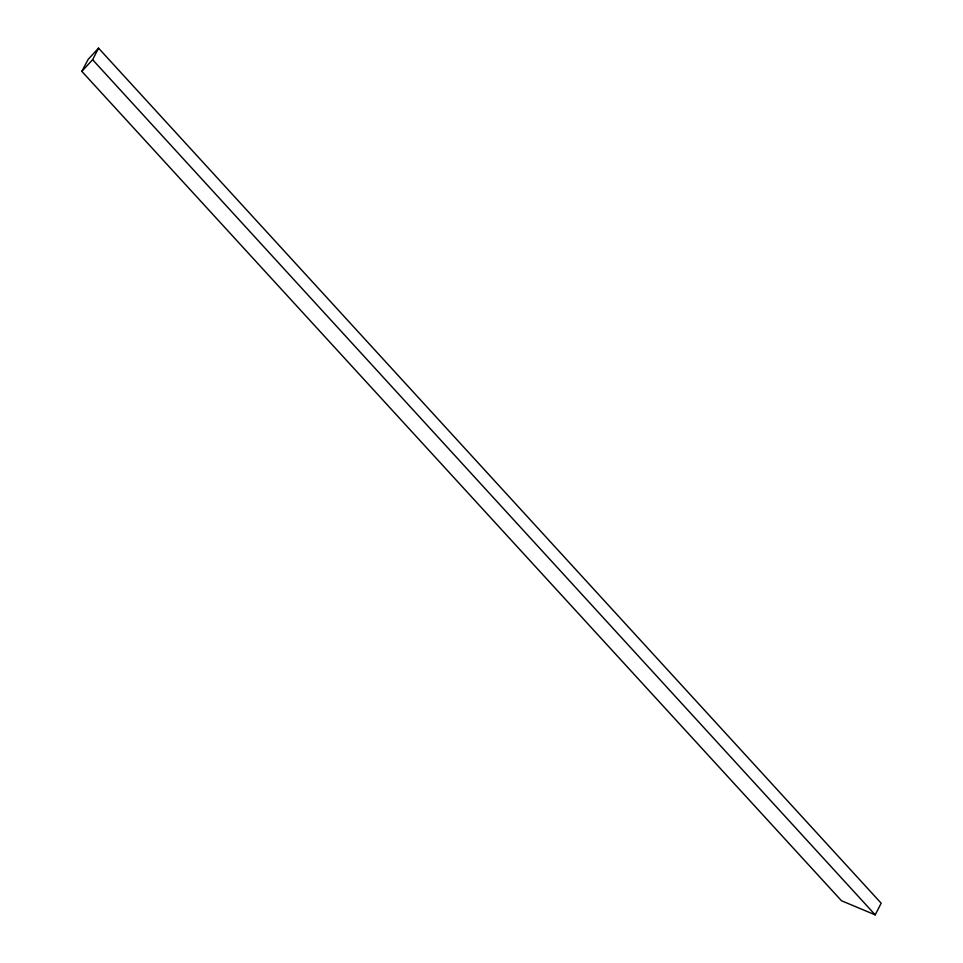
<?xml version="1.0" encoding="UTF-8"?>
<svg xmlns="http://www.w3.org/2000/svg" width="963" height="963" viewBox="0 0 963 963"><rect width="100%" height="100%" fill="white"/><g stroke="black" fill="none" stroke-linecap="round" stroke-linejoin="round"><path stroke-width="1.44" d="M81.819 71.358L92.617 59.706L98.551 48.15L881.181 903.21L875.198 914.85L841.506 900.766L81.819 71.358L88.139 59.381L98.551 48.15M92.617 59.706L875.198 914.85"/></g></svg>
